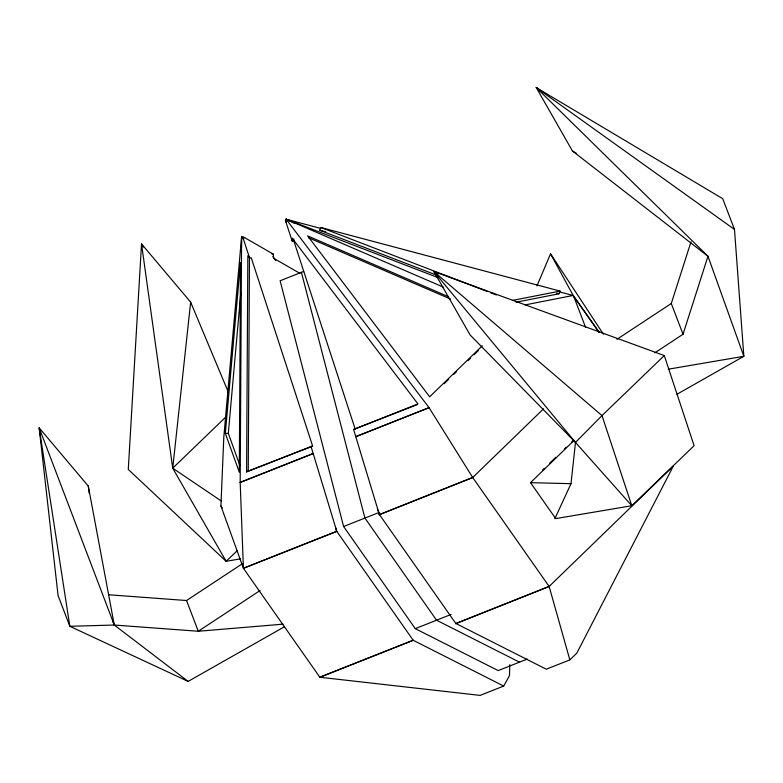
<?xml version="1.0" encoding="UTF-8"?>
<svg xmlns="http://www.w3.org/2000/svg" width="783" height="783" viewBox="0 0 783 783"><rect width="100%" height="100%" fill="white"/><g stroke="black" fill="none" stroke-linecap="round" stroke-linejoin="round"><path stroke-width="1.17" d="M246.606 471.816L247.839 255.787L249.611 258.077L251.255 257.803L312.632 446.046L246.606 471.816L312.632 446.046M248.24 471.532L249.474 256.726M241.487 246.625L241.585 236.858L244.629 237.65L273.404 254.181L273.502 258.184L299.997 273.394M293.86 238.932L293.831 240.939L292.196 241.223L286.089 222.48L286.138 219.22L320.394 228.333M292.196 241.223L292.235 238.208L417.965 403.969L353.583 429.456L379.354 514.47L455.775 623.425L546.28 669.201L569.838 659.873L576.846 653.081L673.37 466.012L549.137 586.457L455.647 623.65L549.137 586.457L569.838 659.873M443.188 287.048L286.138 219.22L286.098 220.933L286.138 219.22L438 277.603M509.772 664.659L509.508 675.612L503.694 686.065L480.126 695.392L319.846 677.246L243.415 568.292L220.923 505.945L223.811 437.061L241.585 236.858L244.629 237.65M228.411 392.352L190.651 302.14L141.527 243.904L128.285 469.448L226.13 561.294L240.567 558.847M225.328 433.42L240.508 262.452L239.304 472.169L225.328 433.42L228.323 433.391L239.843 465.308M228.323 433.391L240.812 292.744M237.513 550.469L226.13 561.294L172.73 468.175L190.651 302.14M554.824 518.747L571.003 483.679L575.485 442.424L602 415.597L664.287 355.56L694.1 445.693L631.812 505.74L556.087 518.532L555.225 517.886L530.512 482.661L574.135 440.369M654.842 352.82L683.04 334.243L671.276 303.52L690.998 241.83M683.04 334.243L707.969 256.256L536.267 87.608L572.442 150.982L707.969 256.256L743.85 356.304L676.952 394.26M435.994 274.921L319.758 230.241L320.873 227.52L560.07 291.08L558.964 293.801L516.026 302.218M536.972 285.893L550.547 253.809L603.419 334.214M310.998 446.32L336.768 531.334L243.415 568.292L240.185 482.436L241.585 236.858L243.611 237.621M286.098 220.933L286.138 219.22L294.888 223.527M378.032 510.085L379.226 514.705L472.707 477.513L543.578 408.804M573.254 295.612L599.308 332.413M482.328 345.753L429.671 396.795L307.621 235.879L448.679 296.796M444.225 383.641L448.61 379.393M453.876 374.284L456.509 371.729M467.921 360.669L470.554 358.125M474.058 354.719L478.442 350.461M221.149 500.905L172.73 468.175L226.238 416.595M542.658 469.947L544.41 468.263M549.676 463.184L555.813 457.262M564.582 448.806L566.344 447.122M571.6 442.043L573.362 440.349M108.622 594.757L186.53 600.522L242.71 563.506M616.906 339.342L671.276 303.52M260.083 590.529L198.285 631.255L114.289 625.03L69.844 626.302L58.079 595.579L39.15 427.831L88.283 486.067L114.289 625.03L188.135 681.406L284.19 626.909M379.226 514.705L472.707 477.513L549.137 586.457M303.647 271.447L280.118 280.764L343.62 526.519L415.264 628.641L498.194 670.591L527.331 659.051M525.099 304.92L573.362 295.426L585.596 327.392M353.583 429.456L417.349 404.586M343.62 526.519L379.481 512.317M243.415 568.292L336.768 531.334L413.199 640.279L503.694 686.065M415.264 628.641L451.116 614.44M512.366 300.437L560.07 291.08M668.212 369.214L743.85 356.304L734.483 229.429L722.729 198.696L536.267 87.608L539.957 90.799M282.996 624.168L198.285 631.255L186.53 600.522M530.512 482.661L571.003 483.679M271.672 253.731L273.404 254.181M559.003 291.736L573.185 295.504L599.171 332.56M319.758 230.241L325.65 231.807M556.605 293.175L558.964 293.801M438.177 273.874L433.89 271.535L602 415.597L631.812 505.74L575.485 442.424L470.064 334.909L433.89 271.535L664.287 355.56M320.873 227.52L487.241 291.472M490.667 292.783L496.363 294.976M243.513 237.797L241.585 236.858L243.503 239.344L249.611 258.077M308.375 237.67L450.548 299.067M188.135 681.406L69.844 626.302L39.15 427.831L114.289 625.03L112.987 621.624M519.481 662.164L436.552 620.205L364.917 518.082L301.406 272.337M572.442 150.982L576.601 153.488M536.267 87.608L734.483 229.429M433.89 271.535L575.485 442.424M286.138 219.22L429.055 407.659L472.707 477.513M272.905 256.501L275.714 260.494M220.923 505.945L222.323 507.952M172.73 468.175L141.527 243.904L143.328 247.076M550.547 253.809L573.185 295.504M293.831 240.939L355.218 429.182M141.527 243.904L142.212 246.234M335.447 526.939L336.641 531.559M88.283 486.067L89.233 493.29M285.981 220.767L286.089 222.48M243.396 237.631L243.503 239.344M313.327 453.474L240.185 482.436L313.327 453.474M355.913 436.62L429.055 407.659L355.913 436.62M413.199 640.279L319.846 677.246L413.199 640.279"/></g></svg>
